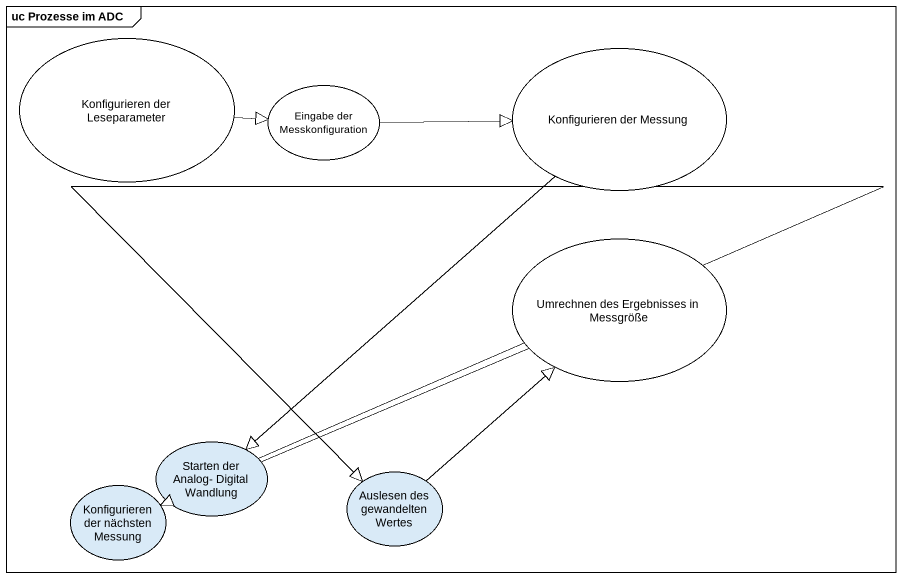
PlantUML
@startuml
mainframe uc Prozesse im ADC
usecase "Konfigurieren der Leseparameter" as Konfigurieren_der #FFFFFF
usecase "Eingabe der Messkonfiguration" as Eingabe_der #FFFFFF
usecase "Konfigurieren der Messung" as Konfigurieren_der_Messung #FFFFFF
usecase "Umrechnen des Ergebnisses in Messgröße" as Umrechnen_des_Ergebnisses #FFFFFF
usecase "Starten der Analog- Digital Wandlung" as Starten_der_Analog_Digital
usecase "Auslesen des gewandelten Wertes" as Auslesen_des_gewandelten
usecase "Konfigurieren der nächsten Messung" as Konfigurieren_der_nächsten
Konfigurieren_der -right-|> Eingabe_der
Eingabe_der -right-|> Konfigurieren_der_Messung
Konfigurieren_der_Messung --|> Starten_der_Analog_Digital
Umrechnen_des_Ergebnisses -left-|> Konfigurieren_der_nächsten
Starten_der_Analog_Digital -right-|> Auslesen_des_gewandelten
Auslesen_des_gewandelten -up-|> Umrechnen_des_Ergebnisses
@enduml
